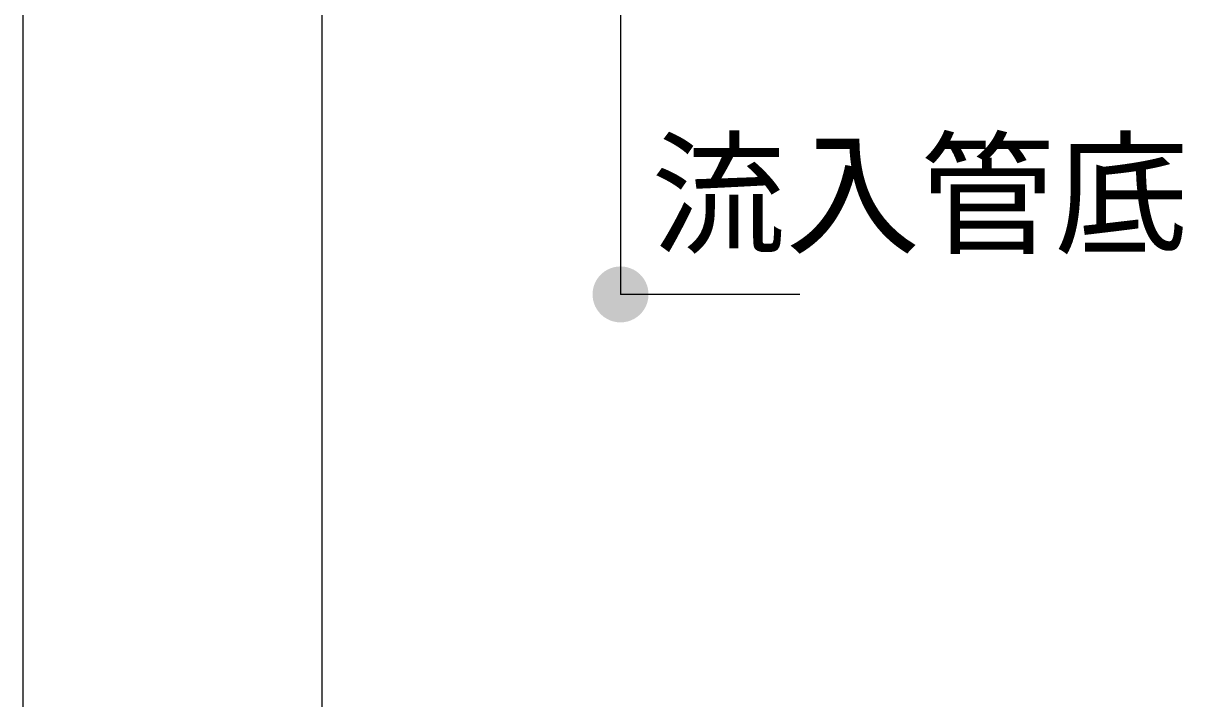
# Model space of a CAD drawing. Units: millimetres, scale not verified. Extents: x -22990 to 8910, y -6308 to 6308.
# Drawn here: x -7269 to -6492, y -2567 to -2114 of the extents above; entities that cross this region are included whole.
import ezdxf
from ezdxf.enums import TextEntityAlignment as Align

# ---------------------------------------------------------------- set-up
doc = ezdxf.new("R2010")
doc.units = ezdxf.units.MM
doc.header["$LTSCALE"] = 30
doc.layers.add('0-2_空気管', color=3, linetype='Continuous', lineweight=25)
doc.layers.add('0-F_00クル-フ-6寸法', color=132, linetype='Continuous', lineweight=25)
doc.styles.add('ＭＳ ゴシック', font='')
doc.styles.get('ＭＳ ゴシック').set_extended_font_data('MS Gothic')

msp = doc.modelspace()

# ---------------------------------------------------------------- linework, layer by layer
at = {"layer": '0-F_00クル-フ-6寸法', "color": 4}
for p, q in [((-7268.72, -3845.71), (-7268.72, -1715.51)), ((-6868.72, -1715.51), (-6868.72, -2295.71)), ((-7068.72, -1865.51), (-7068.72, -3595.71)), ((-6748.72, -2295.71), (-6868.72, -2295.71))]:
    msp.add_line(p, q, dxfattribs=at)
at = {"layer": '0-F_00クル-フ-6寸法'}
for points in [[(-6868.72, -2295.71), (-6883.16, -2283.76), (-6881.55, -2282.04)], [(-6868.72, -2295.71), (-6881.55, -2282.04), (-6879.74, -2280.54)], [(-6868.72, -2295.71), (-6879.74, -2280.54), (-6877.75, -2279.28)], [(-6868.72, -2295.71), (-6877.75, -2279.28), (-6875.62, -2278.28)], [(-6868.72, -2295.71), (-6875.62, -2278.28), (-6873.38, -2277.55)], [(-6868.72, -2295.71), (-6873.38, -2277.55), (-6871.07, -2277.11)], [(-6868.72, -2295.71), (-6871.07, -2277.11), (-6868.72, -2276.96)], [(-6868.72, -2295.71), (-6868.72, -2276.96), (-6866.37, -2277.11)], [(-6868.72, -2295.71), (-6866.37, -2277.11), (-6864.05, -2277.55)], [(-6868.72, -2295.71), (-6864.05, -2277.55), (-6861.81, -2278.28)], [(-6868.72, -2295.71), (-6861.81, -2278.28), (-6859.68, -2279.28)], [(-6868.72, -2295.71), (-6859.68, -2279.28), (-6857.69, -2280.54)], [(-6868.72, -2295.71), (-6857.69, -2280.54), (-6855.88, -2282.04)], [(-6868.72, -2295.71), (-6855.88, -2282.04), (-6854.27, -2283.76)], [(-6868.72, -2295.71), (-6887.13, -2292.2), (-6886.55, -2289.92)], [(-6868.72, -2295.71), (-6886.55, -2289.92), (-6885.68, -2287.73)], [(-6868.72, -2295.71), (-6885.68, -2287.73), (-6884.55, -2285.66)], [(-6868.72, -2295.71), (-6884.55, -2285.66), (-6883.16, -2283.76)], [(-6868.72, -2295.71), (-6854.27, -2283.76), (-6852.88, -2285.66)], [(-6868.72, -2295.71), (-6852.88, -2285.66), (-6851.75, -2287.73)], [(-6868.72, -2295.71), (-6851.75, -2287.73), (-6850.88, -2289.92)], [(-6868.72, -2295.71), (-6850.88, -2289.92), (-6850.3, -2292.2)], [(-6868.72, -2295.71), (-6887.43, -2294.53), (-6887.13, -2292.2)], [(-6868.72, -2295.71), (-6887.43, -2296.89), (-6887.43, -2294.53)], [(-6868.72, -2295.71), (-6887.13, -2299.23), (-6887.43, -2296.89)], [(-6868.72, -2295.71), (-6886.55, -2301.51), (-6887.13, -2299.23)], [(-6868.72, -2295.71), (-6885.68, -2303.7), (-6886.55, -2301.51)], [(-6868.72, -2295.71), (-6884.55, -2305.76), (-6885.68, -2303.7)], [(-6868.72, -2295.71), (-6883.16, -2307.66), (-6884.55, -2305.76)], [(-6868.72, -2295.71), (-6881.55, -2309.38), (-6883.16, -2307.66)], [(-6868.72, -2295.71), (-6879.74, -2310.88), (-6881.55, -2309.38)], [(-6868.72, -2295.71), (-6877.75, -2312.14), (-6879.74, -2310.88)], [(-6868.72, -2295.71), (-6875.62, -2313.15), (-6877.75, -2312.14)], [(-6868.72, -2295.71), (-6873.38, -2313.87), (-6875.62, -2313.15)], [(-6868.72, -2295.71), (-6871.07, -2314.31), (-6873.38, -2313.87)], [(-6868.72, -2295.71), (-6868.72, -2314.46), (-6871.07, -2314.31)], [(-6868.72, -2295.71), (-6850.3, -2292.2), (-6850, -2294.53)], [(-6868.72, -2295.71), (-6850, -2294.53), (-6850, -2296.89)], [(-6868.72, -2295.71), (-6866.37, -2314.31), (-6868.72, -2314.46)], [(-6868.72, -2295.71), (-6864.05, -2313.87), (-6866.37, -2314.31)], [(-6868.72, -2295.71), (-6861.81, -2313.15), (-6864.05, -2313.87)], [(-6868.72, -2295.71), (-6859.68, -2312.14), (-6861.81, -2313.15)], [(-6868.72, -2295.71), (-6857.69, -2310.88), (-6859.68, -2312.14)], [(-6868.72, -2295.71), (-6855.88, -2309.38), (-6857.69, -2310.88)], [(-6868.72, -2295.71), (-6854.27, -2307.66), (-6855.88, -2309.38)], [(-6868.72, -2295.71), (-6852.88, -2305.76), (-6854.27, -2307.66)], [(-6868.72, -2295.71), (-6851.75, -2303.7), (-6852.88, -2305.76)], [(-6868.72, -2295.71), (-6850.88, -2301.51), (-6851.75, -2303.7)], [(-6868.72, -2295.71), (-6850.3, -2299.23), (-6850.88, -2301.51)], [(-6868.72, -2295.71), (-6850, -2296.89), (-6850.3, -2299.23)]]:
    msp.add_solid(points, dxfattribs=at)

# ---------------------------------------------------------------- texts
at = {"layer": '0-2_空気管', "color": 4, "style": 'ＭＳ ゴシック'}
msp.add_text('流入管底', height=65.98, dxfattribs=at).set_placement((-6848.13, -2281.25), align=Align.BOTTOM_LEFT)

doc.saveas('drawing.dxf')
